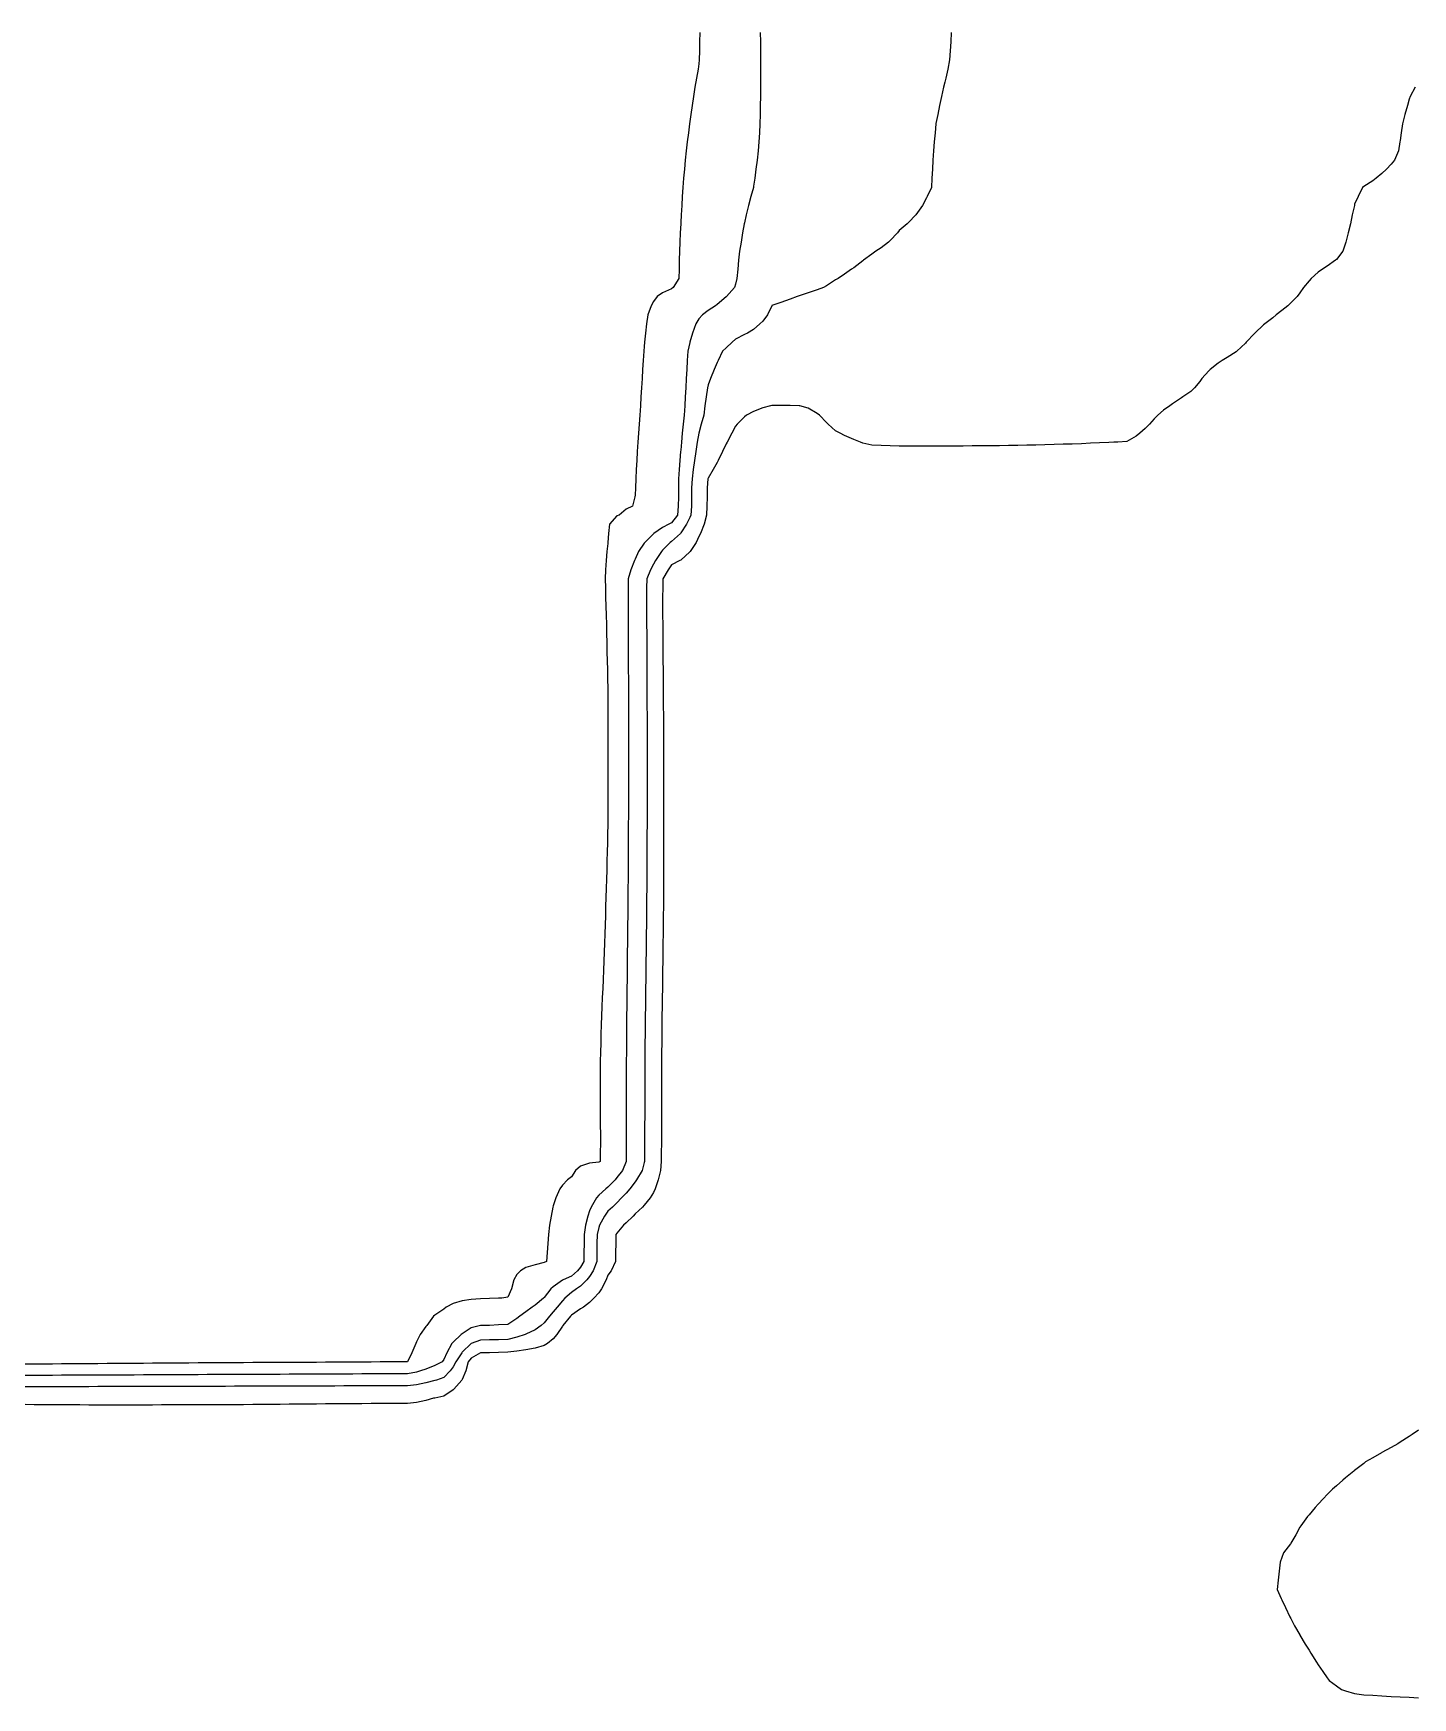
# Model space of a CAD drawing. Header units: inches. Extents: x -13671948.9 to -13671906.2, y 5686257.7 to 5686300.4.
# Drawn here: x -13671929.98 to -13671923.66, y 5686264.17 to 5686271.79 of the extents above; entities that cross this region are included whole.
import ezdxf

# ---------------------------------------------------------------- set-up
doc = ezdxf.new("R2010")
doc.units = ezdxf.units.IN
doc.header["$MEASUREMENT"] = 0

msp = doc.modelspace()

# ---------------------------------------------------------------- linework, layer by layer
for points in [[(-13671926.649, 5686271.7977), (-13671926.6489, 5686271.756), (-13671926.6487, 5686271.7143), (-13671926.6485, 5686271.6726), (-13671926.6484, 5686271.6309), (-13671926.6483, 5686271.5892), (-13671926.6481, 5686271.5475), (-13671926.6485, 5686271.5058), (-13671926.6491, 5686271.4641), (-13671926.6497, 5686271.4224), (-13671926.6505, 5686271.3807), (-13671926.6531, 5686271.339), (-13671926.6557, 5686271.2973), (-13671926.6583, 5686271.2556), (-13671926.6629, 5686271.214), (-13671926.6691, 5686271.1723), (-13671926.6749, 5686271.1306), (-13671926.6798, 5686271.094), (-13671926.6805, 5686271.0889), (-13671926.6924, 5686271.0472), (-13671926.7036, 5686271.0055), (-13671926.7137, 5686270.9638), (-13671926.7215, 5686270.927), (-13671926.7226, 5686270.9221), (-13671926.7301, 5686270.8804), (-13671926.7372, 5686270.8387), (-13671926.7438, 5686270.797), (-13671926.7485, 5686270.7553), (-13671926.7527, 5686270.7136), (-13671926.7568, 5686270.6719), (-13671926.7632, 5686270.6456), (-13671926.7668, 5686270.6302), (-13671926.8046, 5686270.5885), (-13671926.8049, 5686270.5882), (-13671926.8466, 5686270.5525), (-13671926.8544, 5686270.5468), (-13671926.8883, 5686270.5243), (-13671926.9141, 5686270.5051), (-13671926.93, 5686270.4862), (-13671926.9438, 5686270.4634), (-13671926.959, 5686270.4217), (-13671926.9712, 5686270.38), (-13671926.9717, 5686270.3782), (-13671926.981, 5686270.3383), (-13671926.9836, 5686270.2966), (-13671926.9861, 5686270.2549), (-13671926.9884, 5686270.2132), (-13671926.9907, 5686270.1715), (-13671926.993, 5686270.1298), (-13671926.9952, 5686270.0881), (-13671926.9973, 5686270.0464), (-13671927.0018, 5686270.0048), (-13671927.0063, 5686269.9631), (-13671927.0103, 5686269.9214), (-13671927.0134, 5686269.8851), (-13671927.0139, 5686269.8797), (-13671927.0172, 5686269.838), (-13671927.0202, 5686269.7963), (-13671927.023, 5686269.7546), (-13671927.024, 5686269.7129), (-13671927.0243, 5686269.6712), (-13671927.0247, 5686269.6295), (-13671927.0287, 5686269.5878), (-13671927.0551, 5686269.552), (-13671927.0683, 5686269.5461), (-13671927.0968, 5686269.5313), (-13671927.1362, 5686269.5044), (-13671927.1385, 5686269.5025), (-13671927.1779, 5686269.4627), (-13671927.1802, 5686269.4593), (-13671927.2061, 5686269.421), (-13671927.2219, 5686269.3854), (-13671927.2248, 5686269.3793), (-13671927.2413, 5686269.3376), (-13671927.2541, 5686269.2959), (-13671927.2543, 5686269.2542), (-13671927.2543, 5686269.2125), (-13671927.2544, 5686269.1708), (-13671927.2543, 5686269.1291), (-13671927.2542, 5686269.0874), (-13671927.254, 5686269.0457), (-13671927.2539, 5686269.004), (-13671927.2537, 5686268.9623), (-13671927.2536, 5686268.9206), (-13671927.2534, 5686268.8789), (-13671927.2533, 5686268.8372), (-13671927.2531, 5686268.7956), (-13671927.253, 5686268.7539), (-13671927.2528, 5686268.7122), (-13671927.2528, 5686268.6705), (-13671927.2528, 5686268.6288), (-13671927.2528, 5686268.5871), (-13671927.2528, 5686268.5454), (-13671927.2529, 5686268.5037), (-13671927.2529, 5686268.462), (-13671927.253, 5686268.4203), (-13671927.253, 5686268.3786), (-13671927.2531, 5686268.3369), (-13671927.2531, 5686268.2952), (-13671927.2532, 5686268.2535), (-13671927.2533, 5686268.2118), (-13671927.2534, 5686268.1701), (-13671927.2535, 5686268.1284), (-13671927.2537, 5686268.0867), (-13671927.254, 5686268.045), (-13671927.2542, 5686268.0033), (-13671927.2545, 5686267.9616), (-13671927.2548, 5686267.9199), (-13671927.2551, 5686267.8782), (-13671927.2555, 5686267.8365), (-13671927.2558, 5686267.7948), (-13671927.2562, 5686267.7531), (-13671927.2567, 5686267.7114), (-13671927.2571, 5686267.6697), (-13671927.2575, 5686267.628), (-13671927.258, 5686267.5864), (-13671927.2584, 5686267.5447), (-13671927.2589, 5686267.503), (-13671927.2593, 5686267.4613), (-13671927.2598, 5686267.4196), (-13671927.2602, 5686267.3779), (-13671927.2606, 5686267.3362), (-13671927.2611, 5686267.2945), (-13671927.2615, 5686267.2528), (-13671927.2619, 5686267.2111), (-13671927.2622, 5686267.1694), (-13671927.2625, 5686267.1277), (-13671927.2628, 5686267.086), (-13671927.263, 5686267.0443), (-13671927.2631, 5686267.0026), (-13671927.2632, 5686266.9609), (-13671927.2633, 5686266.9192), (-13671927.2633, 5686266.8775), (-13671927.2633, 5686266.8358), (-13671927.2633, 5686266.7941), (-13671927.2633, 5686266.7524), (-13671927.2635, 5686266.7107), (-13671927.2636, 5686266.6818), (-13671927.2637, 5686266.669), (-13671927.2638, 5686266.6273), (-13671927.2802, 5686266.5856), (-13671927.3053, 5686266.5543), (-13671927.3143, 5686266.5439), (-13671927.347, 5686266.5094), (-13671927.357, 5686266.5022), (-13671927.3887, 5686266.4734), (-13671927.3995, 5686266.4605), (-13671927.423, 5686266.4188), (-13671927.4304, 5686266.4012), (-13671927.4387, 5686266.3772), (-13671927.4499, 5686266.3355), (-13671927.4557, 5686266.2938), (-13671927.4562, 5686266.2521), (-13671927.4567, 5686266.2104), (-13671927.4573, 5686266.1687), (-13671927.4721, 5686266.1428), (-13671927.4854, 5686266.127), (-13671927.5138, 5686266.1028), (-13671927.552, 5686266.0853), (-13671927.5555, 5686266.0834), (-13671927.5972, 5686266.0536), (-13671927.6075, 5686266.0436), (-13671927.6389, 5686266.0049), (-13671927.6418, 5686266.0019), (-13671927.6806, 5686265.969), (-13671927.693, 5686265.9602), (-13671927.7223, 5686265.9391), (-13671927.7503, 5686265.9185), (-13671927.764, 5686265.9083), (-13671927.8057, 5686265.8805), (-13671927.8473, 5686265.8787), (-13671927.889, 5686265.8769), (-13671927.8914, 5686265.8768), (-13671927.9307, 5686265.8758), (-13671927.9724, 5686265.8651), (-13671928.0141, 5686265.8385), (-13671928.0182, 5686265.8351), (-13671928.0558, 5686265.8003), (-13671928.0612, 5686265.7934), (-13671928.0849, 5686265.7517), (-13671928.0975, 5686265.7202), (-13671928.1057, 5686265.71), (-13671928.1392, 5686265.6932), (-13671928.1809, 5686265.6765), (-13671928.2046, 5686265.6683), (-13671928.2226, 5686265.6626), (-13671928.2643, 5686265.655), (-13671928.306, 5686265.6548), (-13671928.3477, 5686265.6547), (-13671928.3894, 5686265.6545), (-13671928.4311, 5686265.6544), (-13671928.4728, 5686265.6542), (-13671928.5145, 5686265.654), (-13671928.5562, 5686265.6538), (-13671928.5979, 5686265.6536), (-13671928.6396, 5686265.6534), (-13671928.6813, 5686265.6532), (-13671928.723, 5686265.653), (-13671928.7647, 5686265.6529), (-13671928.8064, 5686265.6527), (-13671928.8481, 5686265.6525), (-13671928.8898, 5686265.6524), (-13671928.9315, 5686265.6522), (-13671928.9732, 5686265.6521), (-13671929.0149, 5686265.6519), (-13671929.0565, 5686265.6517), (-13671929.0982, 5686265.6515), (-13671929.1399, 5686265.6514), (-13671929.1816, 5686265.6512), (-13671929.2233, 5686265.651), (-13671929.265, 5686265.6508), (-13671929.3067, 5686265.6506), (-13671929.3484, 5686265.6503), (-13671929.3901, 5686265.6501), (-13671929.4318, 5686265.6499), (-13671929.4735, 5686265.6497), (-13671929.5152, 5686265.6495), (-13671929.5569, 5686265.6493), (-13671929.5986, 5686265.6491), (-13671929.6403, 5686265.6489), (-13671929.682, 5686265.6488), (-13671929.7237, 5686265.6486), (-13671929.7654, 5686265.6484), (-13671929.8071, 5686265.6483), (-13671929.8488, 5686265.6481), (-13671929.8905, 5686265.648), (-13671929.9322, 5686265.6479), (-13671929.9739, 5686265.6477), (-13671930.0156, 5686265.6476)], [(-13671925.7755, 5686271.7977), (-13671925.7775, 5686271.756), (-13671925.7794, 5686271.7143), (-13671925.7827, 5686271.6726), (-13671925.7901, 5686271.6309), (-13671925.7993, 5686271.5892), (-13671925.8042, 5686271.5705), (-13671925.811, 5686271.5475), (-13671925.8201, 5686271.5058), (-13671925.8279, 5686271.4641), (-13671925.8367, 5686271.4224), (-13671925.8459, 5686271.3813), (-13671925.846, 5686271.3807), (-13671925.8492, 5686271.339), (-13671925.8526, 5686271.2973), (-13671925.8561, 5686271.2556), (-13671925.8588, 5686271.214), (-13671925.8609, 5686271.1723), (-13671925.8632, 5686271.1306), (-13671925.8658, 5686271.0889), (-13671925.8844, 5686271.0472), (-13671925.8876, 5686271.0412), (-13671925.9071, 5686271.0055), (-13671925.9293, 5686270.9733), (-13671925.937, 5686270.9638), (-13671925.971, 5686270.9282), (-13671925.9774, 5686270.9221), (-13671926.0127, 5686270.8913), (-13671926.0214, 5686270.8804), (-13671926.0544, 5686270.8455), (-13671926.062, 5686270.8387), (-13671926.0961, 5686270.8124), (-13671926.1203, 5686270.797), (-13671926.1378, 5686270.7832), (-13671926.1764, 5686270.7553), (-13671926.1795, 5686270.7529), (-13671926.2212, 5686270.7211), (-13671926.2314, 5686270.7136), (-13671926.2629, 5686270.6915), (-13671926.2923, 5686270.6719), (-13671926.3046, 5686270.6652), (-13671926.3463, 5686270.6387), (-13671926.3603, 5686270.6302), (-13671926.388, 5686270.62), (-13671926.4297, 5686270.6057), (-13671926.4714, 5686270.5919), (-13671926.4809, 5686270.5885), (-13671926.5131, 5686270.577), (-13671926.5548, 5686270.5621), (-13671926.5965, 5686270.5472), (-13671926.5966, 5686270.5468), (-13671926.6155, 5686270.5051), (-13671926.6381, 5686270.4768), (-13671926.6506, 5686270.4634), (-13671926.6798, 5686270.4383), (-13671926.708, 5686270.4217), (-13671926.7215, 5686270.4154), (-13671926.7632, 5686270.3943), (-13671926.7772, 5686270.38), (-13671926.8049, 5686270.3537), (-13671926.8229, 5686270.3383), (-13671926.8425, 5686270.2966), (-13671926.8466, 5686270.2874), (-13671926.8604, 5686270.2549), (-13671926.8769, 5686270.2132), (-13671926.8883, 5686270.1849), (-13671926.8903, 5686270.1715), (-13671926.8969, 5686270.1298), (-13671926.9028, 5686270.0881), (-13671926.9082, 5686270.0464), (-13671926.9192, 5686270.0048), (-13671926.93, 5686269.9632), (-13671926.93, 5686269.9631), (-13671926.9377, 5686269.9214), (-13671926.9446, 5686269.8797), (-13671926.9508, 5686269.838), (-13671926.9565, 5686269.7963), (-13671926.9618, 5686269.7546), (-13671926.9635, 5686269.7129), (-13671926.964, 5686269.6712), (-13671926.9645, 5686269.6295), (-13671926.9672, 5686269.5878), (-13671926.9717, 5686269.5766), (-13671926.9865, 5686269.5461), (-13671927.0134, 5686269.5062), (-13671927.015, 5686269.5044), (-13671927.0551, 5686269.467), (-13671927.0611, 5686269.4627), (-13671927.0968, 5686269.4272), (-13671927.1021, 5686269.421), (-13671927.1293, 5686269.3793), (-13671927.1385, 5686269.3627), (-13671927.1511, 5686269.3376), (-13671927.1691, 5686269.2959), (-13671927.1695, 5686269.2542), (-13671927.1696, 5686269.2125), (-13671927.1697, 5686269.1708), (-13671927.1697, 5686269.1291), (-13671927.1696, 5686269.0874), (-13671927.1694, 5686269.0457), (-13671927.1692, 5686269.004), (-13671927.169, 5686268.9623), (-13671927.1688, 5686268.9206), (-13671927.1687, 5686268.8789), (-13671927.1685, 5686268.8372), (-13671927.1683, 5686268.7956), (-13671927.1681, 5686268.7539), (-13671927.1679, 5686268.7122), (-13671927.1678, 5686268.6705), (-13671927.1678, 5686268.6288), (-13671927.1677, 5686268.5871), (-13671927.1676, 5686268.5454), (-13671927.1676, 5686268.5037), (-13671927.1676, 5686268.462), (-13671927.1676, 5686268.4203), (-13671927.1676, 5686268.3786), (-13671927.1676, 5686268.3369), (-13671927.1677, 5686268.2952), (-13671927.1677, 5686268.2535), (-13671927.1678, 5686268.2118), (-13671927.1678, 5686268.1701), (-13671927.1679, 5686268.1284), (-13671927.168, 5686268.0867), (-13671927.1682, 5686268.045), (-13671927.1684, 5686268.0033), (-13671927.1686, 5686267.9616), (-13671927.1689, 5686267.9199), (-13671927.1692, 5686267.8782), (-13671927.1695, 5686267.8365), (-13671927.1699, 5686267.7948), (-13671927.1704, 5686267.7531), (-13671927.1709, 5686267.7114), (-13671927.1713, 5686267.6697), (-13671927.1718, 5686267.628), (-13671927.1723, 5686267.5864), (-13671927.1728, 5686267.5447), (-13671927.1733, 5686267.503), (-13671927.1738, 5686267.4613), (-13671927.1743, 5686267.4196), (-13671927.1748, 5686267.3779), (-13671927.1752, 5686267.3362), (-13671927.1757, 5686267.2945), (-13671927.1762, 5686267.2528), (-13671927.1767, 5686267.2111), (-13671927.1771, 5686267.1694), (-13671927.1774, 5686267.1277), (-13671927.1778, 5686267.086), (-13671927.1781, 5686267.0443), (-13671927.1782, 5686267.0026), (-13671927.1783, 5686266.9609), (-13671927.1784, 5686266.9192), (-13671927.1785, 5686266.8775), (-13671927.1785, 5686266.8358), (-13671927.1786, 5686266.7941), (-13671927.1786, 5686266.7524), (-13671927.1788, 5686266.7107), (-13671927.179, 5686266.669), (-13671927.1792, 5686266.6273), (-13671927.1802, 5686266.6229), (-13671927.1902, 5686266.5856), (-13671927.2152, 5686266.5439), (-13671927.2219, 5686266.5344), (-13671927.2466, 5686266.5022), (-13671927.2636, 5686266.4824), (-13671927.2841, 5686266.4605), (-13671927.3053, 5686266.4381), (-13671927.3252, 5686266.4188), (-13671927.347, 5686266.3995), (-13671927.3625, 5686266.3772), (-13671927.3857, 5686266.3355), (-13671927.3887, 5686266.3255), (-13671927.3968, 5686266.2938), (-13671927.3973, 5686266.2521), (-13671927.3977, 5686266.2104), (-13671927.3981, 5686266.1687), (-13671927.414, 5686266.127), (-13671927.4304, 5686266.101), (-13671927.4428, 5686266.0853), (-13671927.4721, 5686266.057), (-13671927.4907, 5686266.0436), (-13671927.5138, 5686266.0275), (-13671927.5445, 5686266.0019), (-13671927.5555, 5686265.9889), (-13671927.5795, 5686265.9602), (-13671927.5972, 5686265.9389), (-13671927.6141, 5686265.9185), (-13671927.6389, 5686265.8884), (-13671927.6521, 5686265.8768), (-13671927.6806, 5686265.857), (-13671927.7223, 5686265.8366), (-13671927.7258, 5686265.8351), (-13671927.764, 5686265.8224), (-13671927.8057, 5686265.8124), (-13671927.8473, 5686265.8113), (-13671927.889, 5686265.8103), (-13671927.9307, 5686265.8092), (-13671927.9724, 5686265.7935), (-13671927.9726, 5686265.7934), (-13671928.0141, 5686265.7542), (-13671928.0162, 5686265.7517), (-13671928.0436, 5686265.71), (-13671928.0558, 5686265.6877), (-13671928.0691, 5686265.6683), (-13671928.0975, 5686265.638), (-13671928.1318, 5686265.6266), (-13671928.1392, 5686265.6244), (-13671928.1809, 5686265.6138), (-13671928.2226, 5686265.6049), (-13671928.2643, 5686265.6001), (-13671928.306, 5686265.6), (-13671928.3477, 5686265.5999), (-13671928.3894, 5686265.5999), (-13671928.4311, 5686265.5998), (-13671928.4728, 5686265.5996), (-13671928.5145, 5686265.5995), (-13671928.5562, 5686265.5994), (-13671928.5979, 5686265.5992), (-13671928.6396, 5686265.599), (-13671928.6813, 5686265.5989), (-13671928.723, 5686265.5987), (-13671928.7647, 5686265.5986), (-13671928.8064, 5686265.5984), (-13671928.8481, 5686265.5983), (-13671928.8898, 5686265.5982), (-13671928.9315, 5686265.5981), (-13671928.9732, 5686265.5979), (-13671929.0149, 5686265.5978), (-13671929.0565, 5686265.5977), (-13671929.0982, 5686265.5976), (-13671929.1399, 5686265.5975), (-13671929.1816, 5686265.5974), (-13671929.2233, 5686265.5973), (-13671929.265, 5686265.5971), (-13671929.3067, 5686265.597), (-13671929.3484, 5686265.5969), (-13671929.3901, 5686265.5968), (-13671929.4318, 5686265.5967), (-13671929.4735, 5686265.5966), (-13671929.5152, 5686265.5965), (-13671929.5569, 5686265.5964), (-13671929.5986, 5686265.5963), (-13671929.6403, 5686265.5963), (-13671929.682, 5686265.5962), (-13671929.7237, 5686265.5961), (-13671929.7654, 5686265.5961), (-13671929.8071, 5686265.5961), (-13671929.8488, 5686265.596), (-13671929.8905, 5686265.596), (-13671929.9322, 5686265.596), (-13671929.9739, 5686265.5961), (-13671930.0156, 5686265.5961)], [(-13671926.9266, 5686271.7977), (-13671926.9274, 5686271.756), (-13671926.9282, 5686271.7143), (-13671926.9293, 5686271.6726), (-13671926.93, 5686271.6548), (-13671926.9343, 5686271.6309), (-13671926.9414, 5686271.5892), (-13671926.9482, 5686271.5475), (-13671926.9548, 5686271.5058), (-13671926.9612, 5686271.4641), (-13671926.9672, 5686271.4224), (-13671926.9717, 5686271.3901), (-13671926.973, 5686271.3807), (-13671926.9784, 5686271.339), (-13671926.9836, 5686271.2973), (-13671926.9885, 5686271.2556), (-13671926.9929, 5686271.214), (-13671926.9968, 5686271.1723), (-13671927.0004, 5686271.1306), (-13671927.0039, 5686271.0889), (-13671927.0065, 5686271.0472), (-13671927.009, 5686271.0055), (-13671927.0115, 5686270.9638), (-13671927.0134, 5686270.9274), (-13671927.0137, 5686270.9221), (-13671927.0154, 5686270.8804), (-13671927.0171, 5686270.8387), (-13671927.0189, 5686270.797), (-13671927.0201, 5686270.7553), (-13671927.0212, 5686270.7136), (-13671927.0224, 5686270.6719), (-13671927.0474, 5686270.6302), (-13671927.0551, 5686270.6243), (-13671927.0968, 5686270.6065), (-13671927.1207, 5686270.5885), (-13671927.1385, 5686270.5669), (-13671927.1495, 5686270.5468), (-13671927.1638, 5686270.5051), (-13671927.1708, 5686270.4634), (-13671927.1752, 5686270.4217), (-13671927.1787, 5686270.38), (-13671927.1802, 5686270.3595), (-13671927.1826, 5686270.3383), (-13671927.1854, 5686270.2966), (-13671927.188, 5686270.2549), (-13671927.1904, 5686270.2132), (-13671927.193, 5686270.1715), (-13671927.1958, 5686270.1298), (-13671927.1983, 5686270.0881), (-13671927.2008, 5686270.0464), (-13671927.2042, 5686270.0048), (-13671927.2073, 5686269.9631), (-13671927.2102, 5686269.9214), (-13671927.2128, 5686269.8797), (-13671927.2151, 5686269.838), (-13671927.2173, 5686269.7963), (-13671927.2193, 5686269.7546), (-13671927.2208, 5686269.7129), (-13671927.2219, 5686269.6793), (-13671927.2238, 5686269.6712), (-13671927.234, 5686269.6295), (-13671927.2636, 5686269.6158), (-13671927.2957, 5686269.5878), (-13671927.3053, 5686269.5852), (-13671927.3391, 5686269.5461), (-13671927.3447, 5686269.5044), (-13671927.3469, 5686269.4627), (-13671927.347, 5686269.4581), (-13671927.352, 5686269.421), (-13671927.3552, 5686269.3793), (-13671927.3576, 5686269.3376), (-13671927.3596, 5686269.2959), (-13671927.3584, 5686269.2542), (-13671927.3572, 5686269.2125), (-13671927.3559, 5686269.1708), (-13671927.3548, 5686269.1291), (-13671927.3539, 5686269.0874), (-13671927.3529, 5686269.0457), (-13671927.352, 5686269.004), (-13671927.3511, 5686268.9623), (-13671927.3502, 5686268.9206), (-13671927.3493, 5686268.8789), (-13671927.3484, 5686268.8372), (-13671927.3476, 5686268.7956), (-13671927.347, 5686268.7665), (-13671927.347, 5686268.7539), (-13671927.3468, 5686268.7122), (-13671927.3468, 5686268.6705), (-13671927.3469, 5686268.6288), (-13671927.3469, 5686268.5871), (-13671927.347, 5686268.5454), (-13671927.347, 5686268.5037), (-13671927.347, 5686268.462), (-13671927.347, 5686268.4203), (-13671927.347, 5686268.3786), (-13671927.347, 5686268.3452), (-13671927.347, 5686268.3369), (-13671927.347, 5686268.2952), (-13671927.347, 5686268.2535), (-13671927.3475, 5686268.2118), (-13671927.3479, 5686268.1701), (-13671927.3484, 5686268.1284), (-13671927.3491, 5686268.0867), (-13671927.3503, 5686268.045), (-13671927.3514, 5686268.0033), (-13671927.3525, 5686267.9616), (-13671927.3537, 5686267.9199), (-13671927.355, 5686267.8782), (-13671927.3562, 5686267.8365), (-13671927.3574, 5686267.7948), (-13671927.3586, 5686267.7531), (-13671927.3598, 5686267.7114), (-13671927.361, 5686267.6697), (-13671927.3624, 5686267.628), (-13671927.3641, 5686267.5864), (-13671927.3658, 5686267.5447), (-13671927.3674, 5686267.503), (-13671927.3691, 5686267.4613), (-13671927.3708, 5686267.4196), (-13671927.3724, 5686267.3779), (-13671927.374, 5686267.3362), (-13671927.3756, 5686267.2945), (-13671927.3772, 5686267.2528), (-13671927.3788, 5686267.2111), (-13671927.3798, 5686267.1694), (-13671927.3807, 5686267.1277), (-13671927.3816, 5686267.086), (-13671927.3823, 5686267.0443), (-13671927.3824, 5686267.0026), (-13671927.3825, 5686266.9609), (-13671927.3825, 5686266.9192), (-13671927.3823, 5686266.8775), (-13671927.382, 5686266.8358), (-13671927.3816, 5686266.7941), (-13671927.3813, 5686266.7524), (-13671927.3815, 5686266.7107), (-13671927.3816, 5686266.669), (-13671927.3818, 5686266.6273), (-13671927.3887, 5686266.6245), (-13671927.4304, 5686266.6198), (-13671927.4721, 5686266.6058), (-13671927.4952, 5686266.5856), (-13671927.5138, 5686266.5565), (-13671927.5315, 5686266.5439), (-13671927.5555, 5686266.5192), (-13671927.5669, 5686266.5022), (-13671927.5856, 5686266.4605), (-13671927.5972, 5686266.424), (-13671927.5985, 5686266.4188), (-13671927.6073, 5686266.3772), (-13671927.6138, 5686266.3355), (-13671927.6183, 5686266.2938), (-13671927.6218, 5686266.2521), (-13671927.6251, 5686266.2104), (-13671927.6284, 5686266.1687), (-13671927.6389, 5686266.1647), (-13671927.6806, 5686266.1544), (-13671927.7223, 5686266.1424), (-13671927.7471, 5686266.127), (-13671927.764, 5686266.1099), (-13671927.7777, 5686266.0853), (-13671927.7886, 5686266.0436), (-13671927.8057, 5686266.0061), (-13671927.8325, 5686266.0019), (-13671927.8473, 5686266.0014), (-13671927.889, 5686265.9999), (-13671927.9307, 5686265.9983), (-13671927.9724, 5686265.9952), (-13671928.0141, 5686265.9888), (-13671928.0558, 5686265.9774), (-13671928.0874, 5686265.9602), (-13671928.0975, 5686265.9511), (-13671928.1392, 5686265.9239), (-13671928.1452, 5686265.9185), (-13671928.1766, 5686265.8768), (-13671928.1809, 5686265.8724), (-13671928.2062, 5686265.8351), (-13671928.2226, 5686265.8008), (-13671928.2267, 5686265.7934), (-13671928.244, 5686265.7517), (-13671928.2639, 5686265.71)], [(-13671923.6505, 5686271.5475), (-13671923.6735, 5686271.5058), (-13671923.6777, 5686271.4924), (-13671923.6864, 5686271.4641), (-13671923.6986, 5686271.4224), (-13671923.7095, 5686271.3807), (-13671923.7146, 5686271.339), (-13671923.7194, 5686271.3042), (-13671923.7204, 5686271.2973), (-13671923.7268, 5686271.2556), (-13671923.7453, 5686271.214), (-13671923.7611, 5686271.1957), (-13671923.7821, 5686271.1723), (-13671923.8028, 5686271.1528), (-13671923.8292, 5686271.1306), (-13671923.8445, 5686271.1192), (-13671923.8862, 5686271.0931), (-13671923.8922, 5686271.0889), (-13671923.912, 5686271.0472), (-13671923.9279, 5686271.0113), (-13671923.9292, 5686271.0055), (-13671923.9386, 5686270.9638), (-13671923.9475, 5686270.9221), (-13671923.9568, 5686270.8804), (-13671923.9681, 5686270.8387), (-13671923.9696, 5686270.8339), (-13671923.982, 5686270.797), (-13671924.0113, 5686270.7589), (-13671924.0148, 5686270.7553), (-13671924.053, 5686270.7286), (-13671924.0752, 5686270.7136), (-13671924.0947, 5686270.7006), (-13671924.127, 5686270.6719), (-13671924.1364, 5686270.6614), (-13671924.1625, 5686270.6302), (-13671924.1781, 5686270.6052), (-13671924.1909, 5686270.5885), (-13671924.2198, 5686270.5595), (-13671924.2343, 5686270.5468), (-13671924.2614, 5686270.5247), (-13671924.2877, 5686270.5051), (-13671924.3031, 5686270.4914), (-13671924.3391, 5686270.4634), (-13671924.3448, 5686270.4588), (-13671924.3845, 5686270.4217), (-13671924.3865, 5686270.42), (-13671924.4242, 5686270.38), (-13671924.4282, 5686270.3759), (-13671924.4674, 5686270.3383), (-13671924.4699, 5686270.3364), (-13671924.5116, 5686270.3105), (-13671924.5349, 5686270.2966), (-13671924.5533, 5686270.2845), (-13671924.5892, 5686270.2549), (-13671924.595, 5686270.2493), (-13671924.6268, 5686270.2132), (-13671924.6367, 5686270.1997), (-13671924.6608, 5686270.1715), (-13671924.6784, 5686270.1546), (-13671924.7142, 5686270.1298), (-13671924.7201, 5686270.1258), (-13671924.7618, 5686270.0969), (-13671924.7745, 5686270.0881), (-13671924.8035, 5686270.068), (-13671924.8286, 5686270.0464), (-13671924.8452, 5686270.0284), (-13671924.8669, 5686270.0048), (-13671924.8869, 5686269.985), (-13671924.9118, 5686269.9631), (-13671924.9286, 5686269.9496), (-13671924.9703, 5686269.9243), (-13671925.012, 5686269.9222), (-13671925.0298, 5686269.9214), (-13671925.0537, 5686269.9202), (-13671925.0954, 5686269.9184), (-13671925.1371, 5686269.9167), (-13671925.1788, 5686269.9151), (-13671925.2205, 5686269.9136), (-13671925.2622, 5686269.9121), (-13671925.3039, 5686269.9109), (-13671925.3456, 5686269.9098), (-13671925.3873, 5686269.9086), (-13671925.4289, 5686269.9077), (-13671925.4706, 5686269.907), (-13671925.5123, 5686269.9063), (-13671925.554, 5686269.9057), (-13671925.5957, 5686269.9052), (-13671925.6374, 5686269.9048), (-13671925.6791, 5686269.9045), (-13671925.7208, 5686269.9041), (-13671925.7625, 5686269.9039), (-13671925.8042, 5686269.9037), (-13671925.8459, 5686269.9035), (-13671925.8876, 5686269.9034), (-13671925.9293, 5686269.9034), (-13671925.971, 5686269.9034), (-13671926.0127, 5686269.9036), (-13671926.0544, 5686269.9051), (-13671926.0961, 5686269.9067), (-13671926.1378, 5686269.9083), (-13671926.1795, 5686269.9171), (-13671926.1904, 5686269.9214), (-13671926.2212, 5686269.9341), (-13671926.2629, 5686269.953), (-13671926.2832, 5686269.9631), (-13671926.3046, 5686269.9743), (-13671926.3383, 5686270.0048), (-13671926.3463, 5686270.0125), (-13671926.3786, 5686270.0464), (-13671926.388, 5686270.0531), (-13671926.4297, 5686270.077), (-13671926.4679, 5686270.0881), (-13671926.4714, 5686270.0891), (-13671926.5131, 5686270.0892), (-13671926.5548, 5686270.0893), (-13671926.5965, 5686270.0894), (-13671926.6017, 5686270.0881), (-13671926.6381, 5686270.0789), (-13671926.6798, 5686270.0623), (-13671926.7117, 5686270.0464), (-13671926.7215, 5686270.0383), (-13671926.7545, 5686270.0048), (-13671926.7632, 5686269.9958), (-13671926.7799, 5686269.9631), (-13671926.8015, 5686269.9214), (-13671926.8049, 5686269.9144), (-13671926.8225, 5686269.8797), (-13671926.8421, 5686269.838), (-13671926.8466, 5686269.8291), (-13671926.8644, 5686269.7963), (-13671926.8883, 5686269.7569), (-13671926.8889, 5686269.7546), (-13671926.8922, 5686269.7129), (-13671926.8931, 5686269.6712), (-13671926.894, 5686269.6295), (-13671926.8961, 5686269.5878), (-13671926.9068, 5686269.5461), (-13671926.9225, 5686269.5044), (-13671926.93, 5686269.4897), (-13671926.9428, 5686269.4627), (-13671926.9702, 5686269.421), (-13671926.9717, 5686269.419), (-13671927.0134, 5686269.3815), (-13671927.0168, 5686269.3793), (-13671927.0551, 5686269.3595), (-13671927.0704, 5686269.3376), (-13671927.0955, 5686269.2959), (-13671927.096, 5686269.2542), (-13671927.0962, 5686269.2125), (-13671927.0963, 5686269.1708), (-13671927.0963, 5686269.1291), (-13671927.096, 5686269.0874), (-13671927.0957, 5686269.0457), (-13671927.0954, 5686269.004), (-13671927.0951, 5686268.9623), (-13671927.0948, 5686268.9206), (-13671927.0945, 5686268.8789), (-13671927.0942, 5686268.8372), (-13671927.0939, 5686268.7956), (-13671927.0936, 5686268.7539), (-13671927.0933, 5686268.7122), (-13671927.093, 5686268.6705), (-13671927.0928, 5686268.6288), (-13671927.0926, 5686268.5871), (-13671927.0924, 5686268.5454), (-13671927.0923, 5686268.5037), (-13671927.0921, 5686268.462), (-13671927.092, 5686268.4203), (-13671927.0919, 5686268.3786), (-13671927.0919, 5686268.3369), (-13671927.0918, 5686268.2952), (-13671927.0917, 5686268.2535), (-13671927.0917, 5686268.2118), (-13671927.0916, 5686268.1701), (-13671927.0916, 5686268.1284), (-13671927.0916, 5686268.0867), (-13671927.0917, 5686268.045), (-13671927.0918, 5686268.0033), (-13671927.0919, 5686267.9616), (-13671927.0921, 5686267.9199), (-13671927.0924, 5686267.8782), (-13671927.0926, 5686267.8365), (-13671927.0929, 5686267.7948), (-13671927.0935, 5686267.7531), (-13671927.094, 5686267.7114), (-13671927.0945, 5686267.6697), (-13671927.095, 5686267.628), (-13671927.0955, 5686267.5864), (-13671927.096, 5686267.5447), (-13671927.0966, 5686267.503), (-13671927.0968, 5686267.4843), (-13671927.0971, 5686267.4613), (-13671927.0976, 5686267.4196), (-13671927.0982, 5686267.3779), (-13671927.0987, 5686267.3362), (-13671927.0992, 5686267.2945), (-13671927.0997, 5686267.2528), (-13671927.1002, 5686267.2111), (-13671927.1006, 5686267.1694), (-13671927.101, 5686267.1277), (-13671927.1014, 5686267.086), (-13671927.1017, 5686267.0443), (-13671927.1018, 5686267.0026), (-13671927.102, 5686266.9609), (-13671927.1021, 5686266.9192), (-13671927.1021, 5686266.8775), (-13671927.1021, 5686266.8358), (-13671927.1022, 5686266.7941), (-13671927.1022, 5686266.7524), (-13671927.1022, 5686266.7107), (-13671927.1023, 5686266.669), (-13671927.1024, 5686266.6273), (-13671927.1066, 5686266.5856), (-13671927.1164, 5686266.5439), (-13671927.1308, 5686266.5022), (-13671927.1385, 5686266.4857), (-13671927.1537, 5686266.4605), (-13671927.1802, 5686266.4282), (-13671927.1883, 5686266.4188), (-13671927.2219, 5686266.3875), (-13671927.2314, 5686266.3772), (-13671927.2636, 5686266.3461), (-13671927.2759, 5686266.3355), (-13671927.3053, 5686266.299), (-13671927.3099, 5686266.2938), (-13671927.3108, 5686266.2521), (-13671927.3117, 5686266.2104), (-13671927.3127, 5686266.1687), (-13671927.3321, 5686266.127), (-13671927.347, 5686266.1068), (-13671927.3543, 5686266.0853), (-13671927.3757, 5686266.0436), (-13671927.3887, 5686266.0255), (-13671927.4111, 5686266.0019), (-13671927.4304, 5686265.9813), (-13671927.4583, 5686265.9602), (-13671927.4721, 5686265.9523), (-13671927.5138, 5686265.9244), (-13671927.5187, 5686265.9185), (-13671927.5535, 5686265.8768), (-13671927.5555, 5686265.8731), (-13671927.5808, 5686265.8351), (-13671927.5972, 5686265.8149), (-13671927.6235, 5686265.7934), (-13671927.6389, 5686265.7845), (-13671927.6806, 5686265.772), (-13671927.7223, 5686265.7644), (-13671927.764, 5686265.7585), (-13671927.8057, 5686265.7542), (-13671927.8473, 5686265.753), (-13671927.889, 5686265.7517), (-13671927.8899, 5686265.7517), (-13671927.9307, 5686265.7504), (-13671927.9724, 5686265.7267), (-13671927.9863, 5686265.71), (-13671927.9973, 5686265.6683), (-13671928.0141, 5686265.6294), (-13671928.0158, 5686265.6266), (-13671928.053, 5686265.5849), (-13671928.0558, 5686265.5821), (-13671928.0975, 5686265.5523), (-13671928.1392, 5686265.5441), (-13671928.1448, 5686265.5432), (-13671928.1809, 5686265.5335), (-13671928.2226, 5686265.524), (-13671928.2643, 5686265.5189), (-13671928.306, 5686265.5188), (-13671928.3477, 5686265.5187), (-13671928.3894, 5686265.5186), (-13671928.4311, 5686265.5184), (-13671928.4728, 5686265.5181), (-13671928.5145, 5686265.5178), (-13671928.5562, 5686265.5175), (-13671928.5979, 5686265.5172), (-13671928.6396, 5686265.5168), (-13671928.6813, 5686265.5164), (-13671928.723, 5686265.516), (-13671928.7647, 5686265.5157), (-13671928.8064, 5686265.5153), (-13671928.8481, 5686265.5149), (-13671928.8898, 5686265.5146), (-13671928.9315, 5686265.5143), (-13671928.9732, 5686265.514), (-13671929.0149, 5686265.5137), (-13671929.0565, 5686265.5135), (-13671929.0982, 5686265.5133), (-13671929.1399, 5686265.5131), (-13671929.1816, 5686265.513), (-13671929.2233, 5686265.5128), (-13671929.265, 5686265.5127), (-13671929.3067, 5686265.5125), (-13671929.3484, 5686265.5124), (-13671929.3901, 5686265.5123), (-13671929.4318, 5686265.5122), (-13671929.4735, 5686265.5121), (-13671929.5152, 5686265.5121), (-13671929.5569, 5686265.5121), (-13671929.5986, 5686265.5121), (-13671929.6403, 5686265.5121), (-13671929.682, 5686265.5122), (-13671929.7237, 5686265.5122), (-13671929.7654, 5686265.5123), (-13671929.8071, 5686265.5125), (-13671929.8488, 5686265.5126), (-13671929.8905, 5686265.5128), (-13671929.9322, 5686265.5132), (-13671929.9739, 5686265.5136), (-13671930.0156, 5686265.5141)], [(-13671928.2639, 5686265.71), (-13671928.2643, 5686265.7099), (-13671928.306, 5686265.7097), (-13671928.3477, 5686265.7094), (-13671928.3894, 5686265.7092), (-13671928.4311, 5686265.709), (-13671928.4728, 5686265.7087), (-13671928.5145, 5686265.7085), (-13671928.5562, 5686265.7083), (-13671928.5979, 5686265.708), (-13671928.6396, 5686265.7078), (-13671928.6813, 5686265.7076), (-13671928.723, 5686265.7073), (-13671928.7647, 5686265.7071), (-13671928.8064, 5686265.7069), (-13671928.8481, 5686265.7067), (-13671928.8898, 5686265.7065), (-13671928.9315, 5686265.7064), (-13671928.9732, 5686265.7062), (-13671929.0149, 5686265.706), (-13671929.0565, 5686265.7057), (-13671929.0982, 5686265.7055), (-13671929.1399, 5686265.7052), (-13671929.1816, 5686265.705), (-13671929.2233, 5686265.7047), (-13671929.265, 5686265.7044), (-13671929.3067, 5686265.7041), (-13671929.3484, 5686265.7038), (-13671929.3901, 5686265.7035), (-13671929.4318, 5686265.7031), (-13671929.4735, 5686265.7028), (-13671929.5152, 5686265.7025), (-13671929.5569, 5686265.7022), (-13671929.5986, 5686265.7019), (-13671929.6403, 5686265.7016), (-13671929.682, 5686265.7013), (-13671929.7237, 5686265.701), (-13671929.7654, 5686265.7008), (-13671929.8071, 5686265.7005), (-13671929.8488, 5686265.7002), (-13671929.8905, 5686265.6999), (-13671929.9322, 5686265.6997), (-13671929.9739, 5686265.6994), (-13671930.0156, 5686265.6991)], [(-13671923.636, 5686265.3964), (-13671923.6651, 5686265.3764), (-13671923.6777, 5686265.368), (-13671923.7194, 5686265.3414), (-13671923.7305, 5686265.3347), (-13671923.7611, 5686265.3169), (-13671923.8028, 5686265.2945), (-13671923.8056, 5686265.293), (-13671923.8445, 5686265.2705), (-13671923.8779, 5686265.2513), (-13671923.8862, 5686265.245), (-13671923.9279, 5686265.2126), (-13671923.9315, 5686265.2097), (-13671923.9696, 5686265.1781), (-13671923.9815, 5686265.168), (-13671924.0113, 5686265.142), (-13671924.0288, 5686265.1263), (-13671924.053, 5686265.103), (-13671924.0709, 5686265.0846), (-13671924.0947, 5686265.0587), (-13671924.1085, 5686265.0429), (-13671924.1364, 5686265.0096), (-13671924.1431, 5686265.0012), (-13671924.1742, 5686264.9595), (-13671924.1781, 5686264.9526), (-13671924.1978, 5686264.9178), (-13671924.2198, 5686264.8791), (-13671924.2221, 5686264.8761), (-13671924.2536, 5686264.8344), (-13671924.2614, 5686264.8131), (-13671924.2691, 5686264.7927), (-13671924.2732, 5686264.751), (-13671924.2777, 5686264.7093), (-13671924.2826, 5686264.6676), (-13671924.2639, 5686264.6259), (-13671924.2614, 5686264.6206), (-13671924.2442, 5686264.5842), (-13671924.2239, 5686264.5425), (-13671924.2198, 5686264.5348), (-13671924.2026, 5686264.5008), (-13671924.1785, 5686264.4591), (-13671924.1781, 5686264.4583), (-13671924.1538, 5686264.4174), (-13671924.1364, 5686264.3888), (-13671924.1283, 5686264.3757), (-13671924.1019, 5686264.334), (-13671924.0947, 5686264.3227), (-13671924.0741, 5686264.2923), (-13671924.053, 5686264.262), (-13671924.0438, 5686264.2506), (-13671924.0113, 5686264.2256), (-13671923.9876, 5686264.2089), (-13671923.9696, 5686264.203), (-13671923.9279, 5686264.1905), (-13671923.8862, 5686264.1855), (-13671923.8445, 5686264.1825), (-13671923.8028, 5686264.1797), (-13671923.7611, 5686264.177), (-13671923.7194, 5686264.1752), (-13671923.6777, 5686264.1734), (-13671923.636, 5686264.1716)]]:
    msp.add_lwpolyline(points)

doc.saveas('drawing.dxf')
